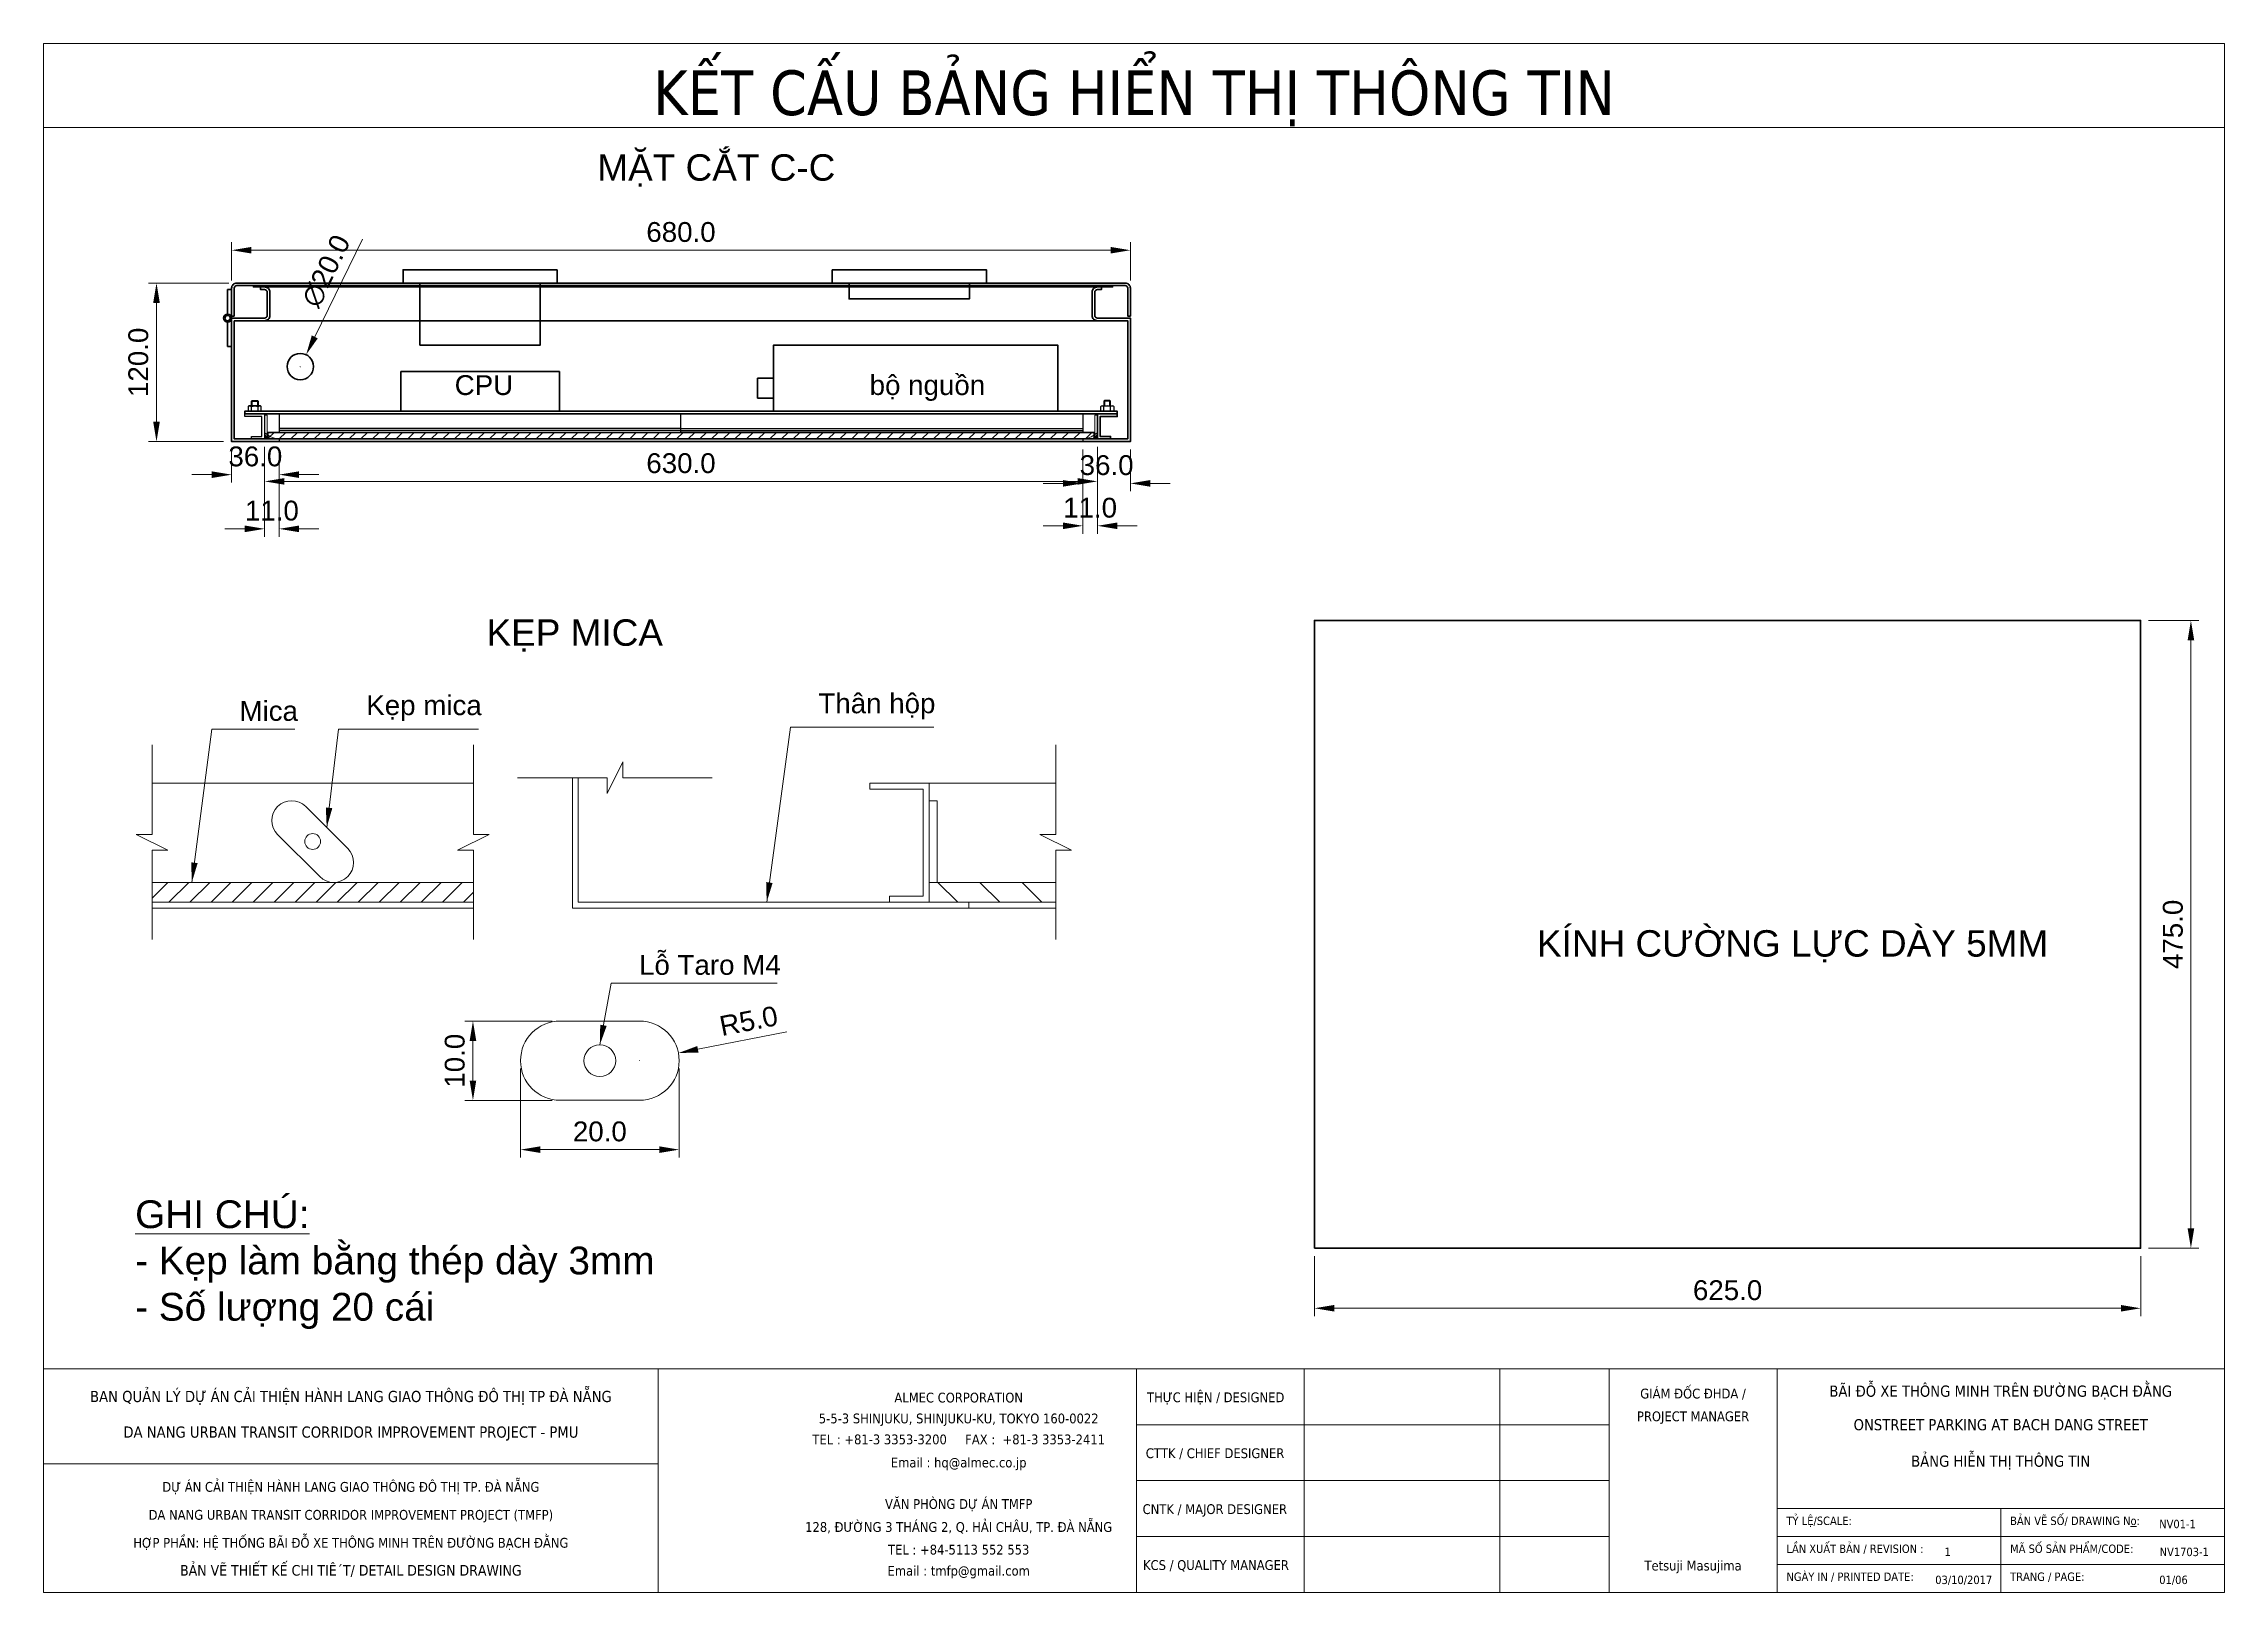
# Paper-space layout 'Cac chi tiet 2' of a CAD drawing. Header units: inches, sheet in millimetres. Extents: x 509 to 899, y 50 to 327.
# The model-space entities are those that its viewports show. They can reach past a viewport. Long polylines and large blocks are cut down to what shows.
import ezdxf
from ezdxf.enums import TextEntityAlignment as Align

# ---------------------------------------------------------------- set-up
doc = ezdxf.new("R2010")
doc.units = ezdxf.units.IN
doc.header["$MEASUREMENT"] = 0
doc.header["$PDMODE"] = 35
doc.header["$PDSIZE"] = -3
for name, color, linetype in [('0 @ 1', 7, 'Continuous'), ('cutout', 2, 'Continuous'), ('LED', 1, 'Continuous')]:
    doc.layers.add(name, color=color, linetype=linetype)
for name, color, linetype, lineweight in [('khung ten', 7, 'Continuous', 15), ('khung ten @ 1', 7, 'Continuous', 15), ('Nep V', 1, 'Continuous', 35), ('tbi', 7, 'Continuous', 20), ('Thanh chiu luc', 5, 'Continuous', 25)]:
    doc.layers.add(name, color=color, linetype=linetype, lineweight=lineweight)
doc.styles.add('Annotative', font='tahoma.ttf')
doc.styles.add('Arial1', font='arial.ttf', dxfattribs={"height": 6})
doc.styles.add('Arial2', font='arial.ttf', dxfattribs={"height": 20})
doc.styles.add('Arial3', font='arial.ttf', dxfattribs={"height": 15})
doc.dimstyles.new('Copy(5) of bom TL3-1', dxfattribs={"dimtxt": 15, "dimasz": 15, "dimexe": 6, "dimexo": 6, "dimgap": 6, "dimtad": 1, "dimdec": 1, "dimlfac": 0.333333, "dimzin": 0, "dimdsep": 46, "dimtxsty": 'Arial3', "dimcen": 0.09, "dimclrd": 8, "dimclre": 9, "dimclrt": 5, "dimadec": 0, "dimazin": 0, "dimtfac": 1, "dimtdec": 1, "dimtix": 1, "dimtofl": 0, "dimtmove": 0, "dimatfit": 3, "dimfxl": 1, "dimtolj": 1, "dimtzin": 0, "dimlwd": 0, "dimlwe": 0, "dimarcsym": 0})

# ---------------------------------------------------------------- blocks, each defined once
blk = doc.blocks.new('KHUNG A3')
blk.add_lwpolyline([(0, 0), (0, 277), (390, 277), (390, 0)], close=True)
at = {"layer": 'khung ten'}
for p, q in [((0, 40), (390, 40)), ((109.9, 40), (109.9, 0)), ((195.44, 40), (195.44, 0)), ((225.44, 40), (225.44, 0)), ((260.45, 40), (260.45, 0)), ((279.96, 40), (279.96, 0)), ((310, 40), (310, 0)), ((195.44, 30), (279.96, 30)), ((109.9, 23), (0, 23)), ((195.44, 20), (279.96, 20)), ((310, 15), (390, 15)), ((350, 15), (350, 0)), ((195.44, 10), (279.96, 10)), ((310, 10), (390, 10)), ((310, 5), (390, 5))]:
    blk.add_line(p, q, dxfattribs=at)
at = {"style": 'Annotative'}
for tag, height, p in [('TRUONGDOAN_ENG', 1.75, (294.98, 30.61)), ('QL_DU_AN', 2, (54.95, 27.67)), ('TEL_FAX', 1.75, (163.64, 26.48)), ('VAN_PHONGDA', 1.75, (163.64, 14.94))]:
    blk.add_attdef(tag, text='', height=height, dxfattribs=at).set_placement(p, align=Align.CENTER)
at = {"layer": 'khung ten', "attachment_point": 1, "style": 'Annotative'}
for s, insert, char_height, width in [('\\pi1.8962;THỰC HIỆN / DESIGNED', (195.44, 35.77), 1.75, 30), ('\\pi1.6681;CTTK / CHIEF DESIGNER', (195.44, 25.77), 1.75, 30), ('\\pi1.1064;CNTK / MAJOR DESIGNER ', (195.44, 15.77), 1.75, 30), ('{\\H0.75x;   TỶ LỆ/SCALE:  }', (310, 13.56), 2, 40), ('{\\H0.75x;   BẢN VẼ SỐ/ DRAWING N\\Lo\\l: }', (350, 13.56), 2, 40), ('{\\H0.75x;   LẦN XUẤT BẢN / REVISION : } ', (310, 8.56), 2, 40), ('{\\H0.75x;   MÃ SỐ SẢN PHẨM/CODE:} ', (350, 8.56), 2, 40), ('\\pi1.1745;KCS / QUALITY MANAGER ', (195.44, 5.77), 1.75, 30), ('{\\H0.75x;   NGÀY IN / PRINTED DATE:   }  ', (310, 3.56), 2, 40), ('{\\H0.75x;   TRANG / PAGE:   }  ', (350, 3.56), 2, 40)]:
    blk.add_mtext(s, dxfattribs=dict(at, insert=insert, char_height=char_height, width=width))
at = {"layer": 'khung ten', "style": 'Annotative'}
for tag, height, p in [('TIEUDE_VIET', 8, (195, 264.21)), ('TIEUDE_ENG', 8, (195, 250.46)), ('CHU_DAU_TU', 2, (54.95, 34.04)), ('CONGTY', 1.75, (163.64, 33.97)), ('TRUONG_DOAN', 1.75, (294.98, 34.68)), ('TEN_CTRINH', 2, (350, 35)), ('DIACHI1', 1.75, (163.64, 30.24)), ('NAME_CTR', 2, (350, 29)), ('EMAIL', 1.75, (163.64, 22.35)), ('TEN_BV', 2, (350, 22.47)), ('DU_AN', 1.75, (54.95, 18)), ('NAME_DWG', 2, (350, 17.56)), ('HOP_PHAN', 1.75, (54.95, 13)), ('DIA_CHIVP', 1.75, (163.64, 10.82)), ('PHAN', 1.75, (54.95, 8)), ('TELVP', 1.75, (163.64, 6.77)), ('BUOC', 1.9, (54.95, 3)), ('EMAILVP', 1.75, (163.64, 3)), ('TEN_TR_DOAN', 1.75, (294.98, 3.91))]:
    blk.add_attdef(tag, text='', height=height, dxfattribs=at).set_placement(p, align=Align.CENTER)
for tag, p, height in [('TH', (227.07, 33.41), 1.75), ('CTTK', (227.07, 23.95), 1.75), ('CNTK', (227.07, 13.94), 1.75), ('SCALE', (325.87, 11.5), 1.5), ('BV_SO', (378.34, 11.49), 1.5), ('LAN', (339.94, 6.5), 1.5), ('CODE', (378.42, 6.49), 1.5), ('KCS', (227.07, 3.94), 1.75), ('DATE', (338.29, 1.49), 1.5), ('PAGE', (378.35, 1.49), 1.5)]:
    blk.add_attdef(tag, p, '', height=height, dxfattribs=at)
blk = doc.blocks.new('*U582')
at = {"layer": 'khung ten'}
ref = blk.add_blockref('KHUNG A3', (509.27, 50.39), dxfattribs=at)
ref.add_attrib('TRUONGDOAN_ENG', 'PROJECT MANAGER', dxfattribs={"layer": '0 @ 1', "height": 1.75, "style": 'Annotative'}).set_placement((804.25, 81.01), align=Align.CENTER)
ref.add_attrib('VAN_PHONGDA', 'VĂN PHÒNG DỰ ÁN TMFP', dxfattribs={"layer": '0 @ 1', "height": 1.75, "style": 'Annotative'}).set_placement((672.92, 65.33), align=Align.CENTER)
ref.add_attrib('TEL_FAX', 'TEL : +81-3 3353-3200     FAX :  +81-3 3353-2411', dxfattribs={"layer": '0 @ 1', "height": 1.75, "style": 'Annotative'}).set_placement((672.92, 76.88), align=Align.CENTER)
ref.add_attrib('CHU_DAU_TU', 'BAN QUẢN LÝ DỰ ÁN CẢI THIỆN HÀNH LANG GIAO THÔNG ĐÔ THỊ TP ĐÀ NẴNG', dxfattribs={"height": 2, "style": 'Annotative'}).set_placement((564.22, 84.44), align=Align.CENTER)
ref.add_attrib('DU_AN', 'DỰ ÁN CẢI THIỆN HÀNH LANG GIAO THÔNG ĐÔ THỊ TP. ĐÀ NẴNG', dxfattribs={"height": 1.75, "style": 'Annotative'}).set_placement((564.22, 68.39), align=Align.CENTER)
ref.add_attrib('HOP_PHAN', 'DA NANG URBAN TRANSIT CORRIDOR IMPROVEMENT PROJECT (TMFP)', dxfattribs={"height": 1.75, "style": 'Annotative'}).set_placement((564.22, 63.39), align=Align.CENTER)
ref.add_attrib('PHAN', 'HỢP PHẦN: HỆ THỐNG BÃI ĐỖ XE THÔNG MINH TRÊN ĐƯỜNG BẠCH ĐẰNG', dxfattribs={"height": 1.75, "style": 'Annotative'}).set_placement((564.22, 58.39), align=Align.CENTER)
ref.add_attrib('BUOC', 'BẢN VẼ THIẾT KẾ CHI TIÊ´T/ DETAIL DESIGN DRAWING', dxfattribs={"height": 1.9, "style": 'Annotative'}).set_placement((564.22, 53.39), align=Align.CENTER)
ref.add_attrib('CONGTY', 'ALMEC CORPORATION', dxfattribs={"height": 1.75, "style": 'Annotative'}).set_placement((672.92, 84.36), align=Align.CENTER)
ref.add_attrib('DIACHI1', '5-5-3 SHINJUKU, SHINJUKU-KU, TOKYO 160-0022', dxfattribs={"height": 1.75, "style": 'Annotative'}).set_placement((672.92, 80.63), align=Align.CENTER)
ref.add_attrib('EMAIL', 'Email : hq@almec.co.jp', dxfattribs={"height": 1.75, "style": 'Annotative'}).set_placement((672.92, 72.75), align=Align.CENTER)
ref.add_attrib('EMAILVP', 'Email : tmfp@gmail.com', dxfattribs={"height": 1.75, "style": 'Annotative'}).set_placement((672.92, 53.39), align=Align.CENTER)
ref.add_attrib('TRUONG_DOAN', 'GIÁM ĐỐC ĐHDA /', dxfattribs={"height": 1.75, "style": 'Annotative'}).set_placement((804.25, 85.08), align=Align.CENTER)
ref.add_attrib('TEN_TR_DOAN', 'Tetsuji Masujima', dxfattribs={"height": 1.75, "style": 'Annotative'}).set_placement((804.25, 54.31), align=Align.CENTER)
ref.add_attrib('TEN_BV', 'BẢNG HIỄN THỊ THÔNG TIN', dxfattribs={"height": 2, "style": 'Annotative'}).set_placement((859.27, 72.87), align=Align.CENTER)
ref.add_attrib('TEN_CTRINH', 'BÃI ĐỖ XE THÔNG MINH TRÊN ĐƯỜNG BẠCH ĐẰNG', dxfattribs={"height": 2, "style": 'Annotative'}).set_placement((859.27, 85.39), align=Align.CENTER)
ref.add_attrib('NAME_CTR', 'ONSTREET PARKING AT BACH DANG STREET', dxfattribs={"height": 2, "style": 'Annotative'}).set_placement((859.27, 79.39), align=Align.CENTER)
ref.add_attrib('LAN', '1', (849.21, 56.89), dxfattribs={"height": 1.5, "style": 'Annotative'})
ref.add_attrib('DATE', '03/10/2017', (847.56, 51.89), dxfattribs={"height": 1.5, "style": 'Annotative'})
ref.add_attrib('BV_SO', 'NV01-1', (887.62, 61.88), dxfattribs={"height": 1.5, "style": 'Annotative'})
ref.add_attrib('CODE', 'NV1703-1', (887.7, 56.89), dxfattribs={"height": 1.5, "style": 'Annotative'})
ref.add_attrib('PAGE', '01/06', (887.62, 51.89), dxfattribs={"height": 1.5, "style": 'Annotative'})
ref.add_attrib('QL_DU_AN', 'DA NANG URBAN TRANSIT CORRIDOR IMPROVEMENT PROJECT - PMU', dxfattribs={"layer": '0', "height": 2, "style": 'Annotative'}).set_placement((564.22, 78.07), align=Align.CENTER)
ref.add_attrib('DIA_CHIVP', '128, ĐƯỜNG 3 THÁNG 2, Q. HẢI CHÂU, TP. ĐÀ NẴNG', dxfattribs={"layer": 'khung ten @ 1', "height": 1.75, "style": 'Annotative'}).set_placement((672.92, 61.21), align=Align.CENTER)
ref.add_attrib('TELVP', 'TEL : +84-5113 552 553', dxfattribs={"layer": 'khung ten @ 1', "height": 1.75, "style": 'Annotative'}).set_placement((672.92, 57.17), align=Align.CENTER)
ref.add_attrib('TIEUDE_VIET', 'KẾT CẤU BẢNG HIỂN THỊ THÔNG TIN', dxfattribs={"layer": 'khung ten @ 1', "height": 8, "style": 'Annotative'}).set_placement((704.27, 314.61), align=Align.CENTER)
blk = doc.blocks.new('*D400')
at = {"layer": 'Defpoints', "color": 0, "linetype": 'Continuous'}
for p in [(51791.1, 786974.9), (51911.1, 786974.9), (51911.1, 786907.6)]:
    blk.add_point(p, dxfattribs=at)
at = {"layer": 'tbi', "color": 9, "linetype": 'Continuous', "lineweight": 0}
for p, q in [((51791.1, 786968.9), (51791.1, 786901.6)), ((51911.1, 786968.9), (51911.1, 786901.6))]:
    blk.add_line(p, q, dxfattribs=at)
at = {"layer": 'tbi', "color": 8, "linetype": 'Continuous', "lineweight": 0}
blk.add_line((51806.1, 786907.6), (51896.1, 786907.6), dxfattribs=at)
at = {"layer": 'tbi', "color": 8, "linetype": 'Continuous'}
for points in [[(51806.1, 786910.1), (51806.1, 786905.1), (51791.1, 786907.6)], [(51896.1, 786910.1), (51896.1, 786905.1), (51911.1, 786907.6)]]:
    blk.add_solid(points, dxfattribs=at)
at = {"layer": 'tbi', "color": 5, "linetype": 'Continuous', "insert": (51851.1, 786921.3), "char_height": 15, "attachment_point": 5, "style": 'Arial3'}
blk.add_mtext('\\A1;20.0', dxfattribs=at)
blk = doc.blocks.new('*D401')
at = {"layer": 'Defpoints', "color": 0, "linetype": 'Continuous'}
for p in [(51755.1, 787004.9), (51821.1, 787004.9), (51821.1, 786944.9)]:
    blk.add_point(p, dxfattribs=at)
at = {"layer": 'tbi', "color": 9, "linetype": 'Continuous', "lineweight": 0}
for p, q in [((51815.1, 787004.9), (51749.1, 787004.9)), ((51815.1, 786944.9), (51749.1, 786944.9))]:
    blk.add_line(p, q, dxfattribs=at)
at = {"layer": 'tbi', "color": 8, "linetype": 'Continuous', "lineweight": 0}
blk.add_line((51755.1, 786959.9), (51755.1, 786989.9), dxfattribs=at)
at = {"layer": 'tbi', "color": 8, "linetype": 'Continuous'}
for points in [[(51752.6, 786989.9), (51757.6, 786989.9), (51755.1, 787004.9)], [(51752.6, 786959.9), (51757.6, 786959.9), (51755.1, 786944.9)]]:
    blk.add_solid(points, dxfattribs=at)
at = {"layer": 'tbi', "color": 5, "linetype": 'Continuous', "insert": (51741.4, 786974.9), "char_height": 15, "attachment_point": 5, "rotation": 90, "style": 'Arial3'}
blk.add_mtext('\\A1;10.0', dxfattribs=at)
blk = doc.blocks.new('*D402')
at = {"layer": 'Defpoints', "color": 0, "linetype": 'Continuous'}
for p in [(51910.6, 786980.7), (51881.1, 786974.9)]:
    blk.add_point(p, dxfattribs=at)
at = {"layer": 'tbi', "color": 8, "linetype": 'Continuous', "lineweight": 0}
blk.add_line((51992.6, 786996.7), (51925.3, 786983.6), dxfattribs=at)
at = {"layer": 'tbi', "color": 9, "linetype": 'Continuous', "lineweight": 0}
for p, q in [((51881, 786974.9), (51881.2, 786974.9)), ((51881.1, 786974.8), (51881.1, 786975))]:
    blk.add_line(p, q, dxfattribs=at)
at = {"layer": 'tbi', "color": 8, "linetype": 'Continuous'}
blk.add_solid([(51924.8, 786986), (51925.8, 786981.1), (51910.6, 786980.7)], dxfattribs=at)
at = {"layer": 'tbi', "color": 5, "linetype": 'Continuous', "insert": (51963.7, 787005), "char_height": 15, "attachment_point": 5, "rotation": 11.0577, "style": 'Arial3'}
blk.add_mtext('\\A1;R5.0', dxfattribs=at)
blk = doc.blocks.new('led P3.75 bottom')
at = {"layer": 'LED', "color": 1, "linetype": 'Continuous'}
for p, q in [((304, -11), (0, -11)), ((304, -12.5), (0, -12.5))]:
    blk.add_line(p, q, dxfattribs=at)
blk.add_lwpolyline([(0, 0), (0, -14), (304, -14), (304, 0)], close=True, dxfattribs=at)
blk = doc.blocks.new('*D423')
at = {"layer": 'Defpoints', "color": 0, "linetype": 'Continuous'}
for p in [(51572.5, 787443.3), (51608.5, 787443.3), (51572.5, 787418.3)]:
    blk.add_point(p, dxfattribs=at)
at = {"layer": 'Nep V', "color": 9, "linetype": 'Continuous', "lineweight": 0}
for p, q in [((51572.5, 787437.3), (51572.5, 787412.3)), ((51608.5, 787437.3), (51608.5, 787412.3))]:
    blk.add_line(p, q, dxfattribs=at)
at = {"layer": 'Nep V', "color": 8, "linetype": 'Continuous', "lineweight": 0}
for p, q in [((51557.5, 787418.3), (51542.5, 787418.3)), ((51623.5, 787418.3), (51638.5, 787418.3))]:
    blk.add_line(p, q, dxfattribs=at)
at = {"layer": 'Nep V', "color": 8, "linetype": 'Continuous'}
for points in [[(51557.5, 787420.8), (51557.5, 787415.8), (51572.5, 787418.3)], [(51623.5, 787420.8), (51623.5, 787415.8), (51608.5, 787418.3)]]:
    blk.add_solid(points, dxfattribs=at)
at = {"layer": 'Nep V', "color": 5, "linetype": 'Continuous', "insert": (51590.5, 787432), "char_height": 15, "attachment_point": 5, "style": 'Arial3'}
blk.add_mtext('\\A1;36.0', dxfattribs=at)
blk = doc.blocks.new('*D424')
at = {"layer": 'Defpoints', "color": 0, "linetype": 'Continuous'}
for p in [(52216.5, 787443.3), (52252.5, 787443.3), (52252.5, 787411.7)]:
    blk.add_point(p, dxfattribs=at)
at = {"layer": 'Nep V', "color": 9, "linetype": 'Continuous', "lineweight": 0}
for p, q in [((52216.5, 787437.3), (52216.5, 787405.7)), ((52252.5, 787437.3), (52252.5, 787405.7))]:
    blk.add_line(p, q, dxfattribs=at)
at = {"layer": 'Nep V', "color": 8, "linetype": 'Continuous', "lineweight": 0}
for p, q in [((52201.5, 787411.7), (52186.5, 787411.7)), ((52267.5, 787411.7), (52282.5, 787411.7))]:
    blk.add_line(p, q, dxfattribs=at)
at = {"layer": 'Nep V', "color": 8, "linetype": 'Continuous'}
for points in [[(52201.5, 787414.2), (52201.5, 787409.2), (52216.5, 787411.7)], [(52267.5, 787414.2), (52267.5, 787409.2), (52252.5, 787411.7)]]:
    blk.add_solid(points, dxfattribs=at)
at = {"layer": 'Nep V', "color": 5, "linetype": 'Continuous', "insert": (52234.5, 787425.4), "char_height": 15, "attachment_point": 5, "style": 'Arial3'}
blk.add_mtext('\\A1;36.0', dxfattribs=at)
blk = doc.blocks.new('*D425')
at = {"layer": 'Defpoints', "color": 0, "linetype": 'Continuous'}
for p in [(51597.5, 787445.3), (52227.5, 787445.3), (52227.5, 787413.2)]:
    blk.add_point(p, dxfattribs=at)
at = {"layer": 'Nep V', "color": 9, "linetype": 'Continuous', "lineweight": 0}
for p, q in [((51597.5, 787439.3), (51597.5, 787407.2)), ((52227.5, 787439.3), (52227.5, 787407.2))]:
    blk.add_line(p, q, dxfattribs=at)
at = {"layer": 'Nep V', "color": 8, "linetype": 'Continuous', "lineweight": 0}
blk.add_line((51612.5, 787413.2), (52212.5, 787413.2), dxfattribs=at)
at = {"layer": 'Nep V', "color": 8, "linetype": 'Continuous'}
for points in [[(51612.5, 787415.7), (51612.5, 787410.7), (51597.5, 787413.2)], [(52212.5, 787415.7), (52212.5, 787410.7), (52227.5, 787413.2)]]:
    blk.add_solid(points, dxfattribs=at)
at = {"layer": 'Nep V', "color": 5, "linetype": 'Continuous', "insert": (51912.5, 787426.9), "char_height": 15, "attachment_point": 5, "style": 'Arial3'}
blk.add_mtext('\\A1;630.0', dxfattribs=at)
blk = doc.blocks.new('*D426')
at = {"layer": 'Defpoints', "color": 0, "linetype": 'Continuous'}
for p in [(52252.5, 787588.1), (51572.5, 787559.3), (52252.5, 787559.3)]:
    blk.add_point(p, dxfattribs=at)
at = {"layer": 'Nep V', "color": 9, "linetype": 'Continuous', "lineweight": 0}
for p, q in [((51572.5, 787565.3), (51572.5, 787594.1)), ((52252.5, 787565.3), (52252.5, 787594.1))]:
    blk.add_line(p, q, dxfattribs=at)
at = {"layer": 'Nep V', "color": 8, "linetype": 'Continuous', "lineweight": 0}
blk.add_line((51587.5, 787588.1), (52237.5, 787588.1), dxfattribs=at)
at = {"layer": 'Nep V', "color": 8, "linetype": 'Continuous'}
for points in [[(51587.5, 787590.6), (51587.5, 787585.6), (51572.5, 787588.1)], [(52237.5, 787590.6), (52237.5, 787585.6), (52252.5, 787588.1)]]:
    blk.add_solid(points, dxfattribs=at)
at = {"layer": 'Nep V', "color": 5, "linetype": 'Continuous', "insert": (51912.5, 787601.8), "char_height": 15, "attachment_point": 5, "style": 'Arial3'}
blk.add_mtext('\\A1;680.0', dxfattribs=at)
blk = doc.blocks.new('*D428')
at = {"layer": 'Defpoints', "color": 0, "linetype": 'Continuous'}
for p in [(53016.8, 787308), (53016.8, 786833), (53054.8, 786833)]:
    blk.add_point(p, dxfattribs=at)
at = {"layer": 'Nep V', "color": 9, "linetype": 'Continuous', "lineweight": 0}
for p, q in [((53022.8, 787308), (53060.8, 787308)), ((53022.8, 786833), (53060.8, 786833))]:
    blk.add_line(p, q, dxfattribs=at)
at = {"layer": 'Nep V', "color": 8, "linetype": 'Continuous', "lineweight": 0}
blk.add_line((53054.8, 787293), (53054.8, 786848), dxfattribs=at)
at = {"layer": 'Nep V', "color": 8, "linetype": 'Continuous'}
for points in [[(53052.3, 787293), (53057.3, 787293), (53054.8, 787308)], [(53052.3, 786848), (53057.3, 786848), (53054.8, 786833)]]:
    blk.add_solid(points, dxfattribs=at)
at = {"layer": 'Nep V', "color": 5, "linetype": 'Continuous', "insert": (53041.2, 787070.5), "char_height": 15, "attachment_point": 5, "rotation": 90, "style": 'Arial3'}
blk.add_mtext('\\A1;475.0', dxfattribs=at)
blk = doc.blocks.new('*D429')
at = {"layer": 'Defpoints', "color": 0, "linetype": 'Continuous'}
for p in [(52391.8, 786833), (53016.8, 786833), (53016.8, 786787.6)]:
    blk.add_point(p, dxfattribs=at)
at = {"layer": 'Nep V', "color": 9, "linetype": 'Continuous', "lineweight": 0}
for p, q in [((52391.8, 786827), (52391.8, 786781.6)), ((53016.8, 786827), (53016.8, 786781.6))]:
    blk.add_line(p, q, dxfattribs=at)
at = {"layer": 'Nep V', "color": 8, "linetype": 'Continuous', "lineweight": 0}
blk.add_line((52406.8, 786787.6), (53001.8, 786787.6), dxfattribs=at)
at = {"layer": 'Nep V', "color": 8, "linetype": 'Continuous'}
for points in [[(52406.8, 786790.1), (52406.8, 786785.1), (52391.8, 786787.6)], [(53001.8, 786790.1), (53001.8, 786785.1), (53016.8, 786787.6)]]:
    blk.add_solid(points, dxfattribs=at)
at = {"layer": 'Nep V', "color": 5, "linetype": 'Continuous', "insert": (52704.3, 786801.2), "char_height": 15, "attachment_point": 5, "style": 'Arial3'}
blk.add_mtext('\\A1;625.0', dxfattribs=at)
blk = doc.blocks.new('*D431')
at = {"layer": 'Defpoints', "color": 0, "linetype": 'Continuous'}
for p in [(51515.7, 787563.3), (51576.5, 787563.3), (51572.5, 787443.3)]:
    blk.add_point(p, dxfattribs=at)
at = {"layer": 'Nep V', "color": 9, "linetype": 'Continuous', "lineweight": 0}
for p, q in [((51570.5, 787563.3), (51509.7, 787563.3)), ((51566.5, 787443.3), (51509.7, 787443.3))]:
    blk.add_line(p, q, dxfattribs=at)
at = {"layer": 'Nep V', "color": 8, "linetype": 'Continuous', "lineweight": 0}
blk.add_line((51515.7, 787458.3), (51515.7, 787548.3), dxfattribs=at)
at = {"layer": 'Nep V', "color": 8, "linetype": 'Continuous'}
for points in [[(51513.2, 787548.3), (51518.2, 787548.3), (51515.7, 787563.3)], [(51513.2, 787458.3), (51518.2, 787458.3), (51515.7, 787443.3)]]:
    blk.add_solid(points, dxfattribs=at)
at = {"layer": 'Nep V', "color": 5, "linetype": 'Continuous', "insert": (51502, 787503.3), "char_height": 15, "attachment_point": 5, "rotation": 90, "style": 'Arial3'}
blk.add_mtext('\\A1;120.0', dxfattribs=at)
blk = doc.blocks.new('*D435')
at = {"layer": 'Defpoints', "color": 0, "linetype": 'Continuous'}
for p in [(52216.5, 787443.3), (52227.5, 787445.3), (52227.5, 787379.6)]:
    blk.add_point(p, dxfattribs=at)
at = {"layer": 'Nep V', "color": 9, "linetype": 'Continuous', "lineweight": 0}
for p, q in [((52216.5, 787437.3), (52216.5, 787373.6)), ((52227.5, 787439.3), (52227.5, 787373.6))]:
    blk.add_line(p, q, dxfattribs=at)
at = {"layer": 'Nep V', "color": 8, "linetype": 'Continuous', "lineweight": 0}
for p, q in [((52201.5, 787379.6), (52186.5, 787379.6)), ((52242.5, 787379.6), (52257.5, 787379.6))]:
    blk.add_line(p, q, dxfattribs=at)
at = {"layer": 'Nep V', "color": 8, "linetype": 'Continuous'}
for points in [[(52201.5, 787382.1), (52201.5, 787377.1), (52216.5, 787379.6)], [(52242.5, 787382.1), (52242.5, 787377.1), (52227.5, 787379.6)]]:
    blk.add_solid(points, dxfattribs=at)
at = {"layer": 'Nep V', "color": 5, "linetype": 'Continuous', "insert": (52222, 787393.2), "char_height": 15, "attachment_point": 5, "style": 'Arial3'}
blk.add_mtext('\\A1;11.0', dxfattribs=at)
blk = doc.blocks.new('*D436')
at = {"layer": 'Defpoints', "color": 0, "linetype": 'Continuous'}
for p in [(51597.5, 787445.3), (51608.5, 787443.3), (51597.5, 787377.3)]:
    blk.add_point(p, dxfattribs=at)
at = {"layer": 'Nep V', "color": 9, "linetype": 'Continuous', "lineweight": 0}
for p, q in [((51597.5, 787439.3), (51597.5, 787371.3)), ((51608.5, 787437.3), (51608.5, 787371.3))]:
    blk.add_line(p, q, dxfattribs=at)
at = {"layer": 'Nep V', "color": 8, "linetype": 'Continuous', "lineweight": 0}
for p, q in [((51582.5, 787377.3), (51567.5, 787377.3)), ((51623.5, 787377.3), (51638.5, 787377.3))]:
    blk.add_line(p, q, dxfattribs=at)
at = {"layer": 'Nep V', "color": 8, "linetype": 'Continuous'}
for points in [[(51582.5, 787379.8), (51582.5, 787374.8), (51597.5, 787377.3)], [(51623.5, 787379.8), (51623.5, 787374.8), (51608.5, 787377.3)]]:
    blk.add_solid(points, dxfattribs=at)
at = {"layer": 'Nep V', "color": 5, "linetype": 'Continuous', "insert": (51603, 787391), "char_height": 15, "attachment_point": 5, "style": 'Arial3'}
blk.add_mtext('\\A1;11.0', dxfattribs=at)
blk = doc.blocks.new('*D442')
at = {"layer": 'Defpoints', "color": 0, "linetype": 'Continuous'}
for p in [(51628.9, 787509), (51620.1, 787491)]:
    blk.add_point(p, dxfattribs=at)
at = {"layer": 'Nep V', "color": 8, "linetype": 'Continuous', "lineweight": 0}
blk.add_line((51671.5, 787596.4), (51635.5, 787522.5), dxfattribs=at)
at = {"layer": 'Nep V', "color": 9, "linetype": 'Continuous', "lineweight": 0}
for p, q in [((51624.4, 787500), (51624.6, 787500)), ((51624.5, 787499.9), (51624.5, 787500.1))]:
    blk.add_line(p, q, dxfattribs=at)
at = {"layer": 'Nep V', "color": 8, "linetype": 'Continuous'}
blk.add_solid([(51633.2, 787523.6), (51637.7, 787521.4), (51628.9, 787509)], dxfattribs=at)
at = {"layer": 'Nep V', "color": 5, "linetype": 'Continuous', "insert": (51644.1, 787572.4), "char_height": 15, "attachment_point": 5, "rotation": 64.0344, "style": 'Arial3'}
blk.add_mtext('\\A1;∅20.0', dxfattribs=at)

msp = doc.modelspace()

# ---------------------------------------------------------------- hatches: boundary and pattern name
at = {"layer": 'Nep V', "linetype": 'Continuous'}
h = msp.add_hatch(dxfattribs=at)
h.set_pattern_fill('ANSI31', color=1, scale=50, style=0)
h.set_pattern_definition([(45, (-4599.5145, -211.6806), (-4.41941738, 4.41941738), [])])
h.paths.add_polyline_path([(51600.01, 787445.29), (52225.01, 787445.29), (52225.01, 787450.29), (51600.01, 787450.29)])
at = {"layer": 'tbi', "linetype": 'Continuous'}
h = msp.add_hatch(color=5, dxfattribs=at)
h.dxf.hatch_style = 1
h.paths.add_polyline_path([(51597.51, 787450.29), (51597.51, 787445.29), (51602.79, 787445.29, -0.2667543)])
h = msp.add_hatch(color=5, dxfattribs=at)
h.dxf.hatch_style = 1
h.paths.add_polyline_path([(52227.51, 787450.29), (52227.51, 787445.29), (52222.22, 787445.29, 0.2667543)])
h = msp.add_hatch(dxfattribs=at)
h.set_pattern_fill('ANSI31', color=1, scale=90)
h.set_pattern_definition([(45, (-145906.153, -1597375.315), (-7.95495129, 7.95495129), [])])
h.paths.add_polyline_path([(51755.42, 787109.82), (51512.32, 787109.82), (51512.32, 787094.82), (51755.42, 787094.82)])
h = msp.add_hatch(dxfattribs=at)
h.set_pattern_fill('ANSI31', color=1, scale=180, angle=90)
h.set_pattern_definition([(135, (2447156.745, 566689.048), (-15.90990258, -15.90990258), [])])
h.paths.add_polyline_path([(52100.33, 787109.82), (52100.33, 787094.82), (52196.02, 787094.82), (52196.02, 787109.82)])

# ---------------------------------------------------------------- linework, layer by layer
at = {"color": 8, "linetype": 'Continuous'}
for points in [[(51595.01, 787469.92), (51594.37, 787470.29), (51585.65, 787470.29), (51585.01, 787469.92), (51585.01, 787466.66), (51585.65, 787466.29), (51594.37, 787466.29), (51595.01, 787466.66)], [(52230.01, 787469.92), (52230.65, 787470.29), (52239.37, 787470.29), (52240.01, 787469.92), (52240.01, 787466.66), (52239.37, 787466.29), (52230.65, 787466.29), (52230.01, 787466.66)]]:
    msp.add_lwpolyline(points, close=True, dxfattribs=at)
for points in [[(51585.01, 787469.92, -0.2948), (51587.51, 787469.92, -0.1474), (51592.51, 787469.92, -0.2948), (51595.01, 787469.92, -0.2948)], [(51585.01, 787466.66, 0.2948), (51587.51, 787466.66, 0.1474), (51592.51, 787466.66, 0.2948), (51595.01, 787466.66, 0.2948)], [(52240.01, 787469.92, 0.2948), (52237.51, 787469.92, 0.1474), (52232.51, 787469.92, 0.2948), (52230.01, 787469.92, 0.2948)], [(52240.01, 787466.66, -0.2948), (52237.51, 787466.66, -0.1474), (52232.51, 787466.66, -0.2948), (52230.01, 787466.66, -0.2948)]]:
    msp.add_lwpolyline(points, format="xyb", dxfattribs=at)
for points in [[(51587.51, 787466.66), (51587.51, 787469.92)], [(51592.51, 787466.66), (51592.51, 787469.92)], [(52232.51, 787466.66), (52232.51, 787469.92)], [(52237.51, 787466.66), (52237.51, 787469.92)]]:
    msp.add_lwpolyline(points, dxfattribs=at)
at = {"layer": 'cutout', "color": 1, "linetype": 'Continuous'}
for p, q in [((51608.51, 787445.29), (51608.51, 787443.29)), ((52216.51, 787445.29), (52216.51, 787443.29))]:
    msp.add_line(p, q, dxfattribs=at)
msp.add_lwpolyline([(51597.51, 787445.29), (51587.51, 787445.29), (51587.51, 787447.29), (51595.51, 787447.29), (51595.51, 787462.29), (51582.51, 787462.29), (51582.51, 787464.29), (51597.51, 787464.29)], close=True, dxfattribs=at)
at = {"layer": 'Nep V', "color": 1, "linetype": 'Continuous'}
msp.add_line((51597.51, 787534.79), (52227.51, 787534.79), dxfattribs=at)
at = {"layer": 'Nep V', "linetype": 'Continuous'}
for points in [[(51818.81, 787573.29), (51818.81, 787563.29), (51702.21, 787563.29), (51702.21, 787573.29)], [(52026.91, 787573.29), (52026.91, 787563.29), (52143.51, 787563.29), (52143.51, 787573.29)], [(51589.01, 787561.29), (51589.01, 787560.29), (51614.01, 787560.29), (51614.01, 787561.29)], [(51715.01, 787563.29), (51715.01, 787516.29), (51806.01, 787516.29), (51806.01, 787563.29)], [(52039.71, 787563.29), (52039.71, 787551.29), (52130.71, 787551.29), (52130.71, 787563.29)], [(52214.01, 787561.29), (52214.01, 787560.29), (52239.01, 787560.29), (52239.01, 787561.29)], [(51982.51, 787466.29), (52197.51, 787466.29), (52197.51, 787516.29), (51982.51, 787516.29)], [(51700.51, 787496.29), (51700.51, 787466.29), (51820.51, 787466.29), (51820.51, 787496.29)], [(51970.51, 787476.29), (51982.51, 787476.29), (51982.51, 787491.29), (51970.51, 787491.29)], [(52391.76, 786833), (53016.76, 786833), (53016.76, 787308), (52391.76, 787308)]]:
    msp.add_lwpolyline(points, close=True, dxfattribs=at)
for points in [[(51569.51, 787539.79), (51569.51, 787558.29), (51572.51, 787558.29), (51572.51, 787536.79)], [(51569.51, 787533.79), (51569.51, 787515.29), (51572.51, 787515.29), (51572.51, 787536.79)]]:
    msp.add_lwpolyline(points, dxfattribs=at)
at = {"layer": 'Nep V', "color": 1, "linetype": 'Continuous'}
for points in [[(51574.51, 787538.29), (51574.51, 787559.29, -0.4142136), (51576.51, 787561.29), (52248.51, 787561.29, -0.4142136), (52250.51, 787559.29), (52250.51, 787538.29), (52252.51, 787538.29), (52252.51, 787559.29, 0.4142136), (52248.51, 787563.29), (51576.51, 787563.29, 0.4142136), (51572.51, 787559.29), (51572.51, 787538.29), (51574.51, 787538.29)], [(52225.51, 787556.29, -0.4142136), (52227.51, 787558.29), (52230.51, 787558.29), (52230.51, 787560.29), (51594.51, 787560.29), (51594.51, 787558.29), (51597.51, 787558.29, -0.4142136), (51599.51, 787556.29), (51599.51, 787538.79, -0.4142136), (51597.51, 787536.79), (51572.51, 787536.79), (51572.51, 787443.29), (52252.51, 787443.29), (52252.51, 787536.79), (52227.51, 787536.79, -0.4142136), (52225.51, 787538.79), (52225.51, 787556.29)], [(51574.51, 787534.79), (51574.51, 787445.29), (52250.51, 787445.29), (52250.51, 787534.79), (52227.51, 787534.79, -0.4142136), (52223.51, 787538.79), (52223.51, 787556.29, -0.4142136), (52227.51, 787560.29), (52230.51, 787560.29)], [(51574.51, 787534.79), (51597.51, 787534.79, 0.4142136), (51601.51, 787538.79), (51601.51, 787556.29, 0.4142136), (51597.51, 787560.29), (51594.51, 787560.29)]]:
    msp.add_lwpolyline(points, format="xyb", dxfattribs=at)
msp.add_lwpolyline([(51601.51, 787560.29), (51599.51, 787560.29)], dxfattribs=at)
for points in [[(51582.51, 787464.29), (52242.51, 787464.29), (52242.51, 787466.29), (51582.51, 787466.29)], [(52227.51, 787445.29), (52237.51, 787445.29), (52237.51, 787447.29), (52229.51, 787447.29), (52229.51, 787462.29), (52242.51, 787462.29), (52242.51, 787464.29), (52227.51, 787464.29)], [(51600.01, 787445.29), (52225.01, 787445.29), (52225.01, 787450.29), (51600.01, 787450.29)]]:
    msp.add_lwpolyline(points, close=True, dxfattribs=at)
at = {"layer": 'Nep V', "linetype": 'Continuous'}
for centre, radius in [((51569.51, 787536.79), 3), ((51569.51, 787536.79), 2), ((51624.51, 787500.04), 10)]:
    msp.add_circle(centre, radius, dxfattribs=at)
at = {"layer": 'tbi', "color": 5, "linetype": 'Continuous'}
for p, q in [((51597.51, 787463.29, -2), (51599.51, 787463.29, -2)), ((51597.51, 787463.29, -2), (51597.51, 787445.29, -2)), ((51599.51, 787463.29, -2), (51599.51, 787445.29, -2)), ((52227.51, 787463.29, -2), (52225.51, 787463.29, -2)), ((52225.51, 787463.29, -2), (52225.51, 787445.29, -2)), ((52227.51, 787463.29, -2), (52227.51, 787445.29, -2)), ((51597.51, 787450.29), (51597.51, 787445.29)), ((51597.51, 787445.29), (51607.79, 787445.29)), ((52227.51, 787445.29), (52217.22, 787445.29)), ((52227.51, 787450.29), (52227.51, 787445.29)), ((52130.33, 787184.82), (52196.02, 787184.82))]:
    msp.add_line(p, q, dxfattribs=at)
at = {"layer": 'tbi', "linetype": 'Continuous'}
for p, q in [((51512.32, 787184.82, -6), (51755.42, 787184.82, -6)), ((51830.33, 787090.32, -6), (51830.33, 787188.95, -6)), ((51834.83, 787188.95), (51834.83, 787094.82)), ((52055.33, 787184.82, -6), (52196.02, 787184.82, -6)), ((52095.83, 787099.32), (52095.83, 787180.32, -5.68)), ((52100.33, 787094.82), (52100.33, 787184.82, -5.45)), ((51834.83, 787094.82), (52119.83, 787094.82)), ((52095.83, 787099.32), (52070.33, 787099.32)), ((52070.33, 787099.32), (52070.33, 787094.82)), ((52070.33, 787094.82, -6), (52100.33, 787094.82, -6)), ((52130.33, 787094.82), (52130.33, 787090.32, -6)), ((51512.32, 787090.32, -6), (51755.42, 787090.32, -6)), ((51830.33, 787090.32, -6), (52130.33, 787090.32, -6)), ((52130.33, 787090.32, -6), (52196.02, 787090.32, -6))]:
    msp.add_line(p, q, dxfattribs=at)
at = {"layer": 'tbi', "color": 3, "linetype": 'Continuous'}
for p, q in [((51512.32, 787109.82), (51755.42, 787109.82)), ((51512.32, 787094.82), (51755.42, 787094.82))]:
    msp.add_line(p, q, dxfattribs=at)
at = {"layer": 'tbi', "color": 7, "linetype": 'Continuous', "elevation": -6}
for points in [[(51512.32, 787213.77), (51512.32, 787146.17), (51500.32, 787146.17), (51524.32, 787134.17), (51512.32, 787134.17), (51512.32, 787066.57)], [(51755.42, 787213.77), (51755.42, 787146.17), (51767.42, 787146.17), (51743.42, 787134.17), (51755.42, 787134.17), (51755.42, 787066.57)], [(52196.02, 787213.77), (52196.02, 787146.17), (52184.02, 787146.17), (52208.02, 787134.17), (52196.02, 787134.17), (52196.02, 787066.57)], [(51788.93, 787188.95), (51856.53, 787188.95), (51856.53, 787176.95), (51868.53, 787200.95), (51868.53, 787188.95), (51936.13, 787188.95)]]:
    msp.add_lwpolyline(points, dxfattribs=at)
at = {"layer": 'tbi', "linetype": 'Continuous', "elevation": -6}
msp.add_lwpolyline([(52055.33, 787184.82), (52055.33, 787180.32), (52095.83, 787180.32)], dxfattribs=at)
at = {"layer": 'tbi', "color": 5, "linetype": 'Continuous'}
for points in [[(51628.57, 787167.25), (51660.39, 787135.43)], [(51607.36, 787146.04), (51639.18, 787114.22)], [(52100.33, 787124.82), (52100.33, 787109.82), (52116.19, 787109.82)]]:
    msp.add_lwpolyline(points, dxfattribs=at)
for points, elevation in [([(52100.33, 787171.64), (52106.33, 787171.64), (52106.33, 787109.82)], -6), ([(52100.33, 787169.82), (52100.33, 787109.82), (52106.33, 787109.82)], -6), ([(51821.11, 787004.92), (51881.11, 787004.92)], -2), ([(51821.11, 786944.92), (51881.11, 786944.92)], -2)]:
    msp.add_lwpolyline(points, dxfattribs=dict(at, elevation=elevation))
at = {"layer": 'tbi', "color": 3, "linetype": 'Continuous'}
msp.add_lwpolyline([(52196.02, 787094.82), (52100.33, 787094.82), (52100.33, 787109.82), (52196.02, 787109.82)], dxfattribs=at)
at = {"layer": 'tbi', "color": 5, "linetype": 'Continuous'}
for centre, radius in [((51633.87, 787140.73), 6), ((51851.11, 786974.92, -2), 12)]:
    msp.add_circle(centre, radius, dxfattribs=at)
for centre, radius, start, end in [((51609.8, 787462.51), 17.33, 224.81499, 263.34356), ((52215.21, 787462.51), 17.33, 276.65644, 315.18501), ((51617.96, 787156.64), 15, 45, 225), ((51649.78, 787124.82), 15, 225, 45), ((51821.11, 786974.92, -2), 30, 90, 270), ((51881.11, 786974.92, -2), 30, 270, 90)]:
    msp.add_arc(centre, radius, start, end, dxfattribs=at)
at = {"layer": 'Thanh chiu luc', "color": 8, "linetype": 'Continuous'}
for p, q in [((51587.51, 787473.79), (51588.01, 787474.29)), ((51588.01, 787470.29), (51588.01, 787474.29)), ((51588.01, 787474.29), (51592.01, 787474.29)), ((51592.01, 787474.29), (51592.01, 787470.29)), ((51592.01, 787474.29), (51592.51, 787473.79)), ((52233.01, 787474.29), (52232.51, 787473.79)), ((52233.01, 787474.29), (52233.01, 787470.29)), ((52237.01, 787474.29), (52233.01, 787474.29)), ((52237.01, 787470.29), (52237.01, 787474.29)), ((52237.51, 787473.79), (52237.01, 787474.29)), ((51587.51, 787473.79), (51592.51, 787473.79)), ((51587.51, 787470.29), (51587.51, 787473.79)), ((51592.51, 787473.79), (51592.51, 787470.29)), ((52237.51, 787473.79), (52232.51, 787473.79)), ((52232.51, 787473.79), (52232.51, 787470.29)), ((52237.51, 787470.29), (52237.51, 787473.79))]:
    msp.add_line(p, q, dxfattribs=at)

# ---------------------------------------------------------------- block references
at = {"layer": 'Nep V', "color": 1, "linetype": 'Continuous'}
msp.add_blockref('led P3.75 bottom', (51608.51, 787464.29), dxfattribs=at)
at = {"layer": 'Nep V', "color": 1, "linetype": 'Continuous', "xscale": -1}
msp.add_blockref('led P3.75 bottom', (52216.51, 787464.29), dxfattribs=at)

# ---------------------------------------------------------------- texts
at = {"layer": 'Nep V', "linetype": 'Continuous', "char_height": 20, "width": 601.8466, "attachment_point": 1, "style": 'Arial1'}
for s, insert in [('MẶT CẮT C-C', (51849.24, 787660.7)), ('KẸP MICA', (51765.36, 787308.82)), ('KÍNH CƯỜNG LỰC DÀY 5MM', (52560.09, 787073.65))]:
    msp.add_mtext(s, dxfattribs=dict(at, insert=insert))
at = {"layer": 'Nep V', "color": 1, "linetype": 'Continuous', "char_height": 15, "width": 200, "attachment_point": 1, "style": 'Arial1'}
for s, insert in [('\\pi79.245;CPU', (51662.05, 787493.56)), ('\\pi57.706;bộ nguồn', (51997.51, 787493.56))]:
    msp.add_mtext(s, dxfattribs=dict(at, insert=insert))
at = {"layer": 'tbi', "color": 5, "linetype": 'Continuous', "char_height": 15, "attachment_point": 7, "style": 'Arial3'}
for s, insert, width in [('Mica', (51578.5, 787231.83), 89.7404), ('Kẹp mica ', (51674.43, 787231.83), 89.7404), ('Thân hộp', (52016.47, 787233.26), 89.7404), ('Lỗ Taro M4', (51880.77, 787039.68, -2), 118.4238)]:
    msp.add_mtext(s, dxfattribs=dict(at, insert=insert, width=width))
at = {"layer": 'tbi', "color": 5, "linetype": 'Continuous', "insert": (51499.53, 786771.89), "char_height": 21, "attachment_point": 7, "style": 'Arial2'}
msp.add_mtext('{\\LGHI CHÚ:} \\P- Kẹp làm bằng thép dày 3mm\\P- Số lượng 20 cái', dxfattribs=at)

# ---------------------------------------------------------------- dimensions: what is measured, and where the dimension line sits
at = {"layer": 'Nep V', "linetype": 'Continuous'}
for base, p1, p2, picture, middle in [((52252.51, 787588.14), (51572.51, 787559.29), (52252.51, 787559.29), '*D426', (51912.51, 787601.8)), ((51572.51, 787418.29), (51608.51, 787443.29), (51572.51, 787443.29), '*D423', (51590.51, 787431.96)), ((51597.51, 787377.31), (51608.51, 787443.29), (51597.51, 787445.29), '*D436', (51603.01, 787390.97)), ((52227.51, 787413.2), (51597.51, 787445.29), (52227.51, 787445.29), '*D425', (51912.51, 787426.86)), ((52227.51, 787379.56), (52216.51, 787443.29), (52227.51, 787445.29), '*D435', (52222.01, 787393.22)), ((52252.51, 787411.73), (52216.51, 787443.29), (52252.51, 787443.29), '*D424', (52234.51, 787425.39)), ((53016.76, 786787.57), (52391.76, 786833), (53016.76, 786833), '*D429', (52704.26, 786801.23))]:
    dim = msp.add_linear_dim(base=base, p1=p1, p2=p2, dimstyle='Copy(5) of bom TL3-1', override={"dimlfac": 1}, dxfattribs=at)
    dim.commit()
    dim.dimension.update_dxf_attribs({"geometry": picture, "text_midpoint": middle})
dim = msp.add_diameter_dim_2p(p1=(51620.13, 787491.05), p2=(51628.89, 787509.03), dimstyle='Copy(5) of bom TL3-1', override={"dimlfac": 1}, dxfattribs=at)
dim.commit()
dim.dimension.update_dxf_attribs({"geometry": '*D442', "text_midpoint": (51644.08, 787572.39)})
for base, p1, p2, picture, middle in [((51515.66, 787563.29), (51572.51, 787443.29), (51576.51, 787563.29), '*D431', (51502, 787503.29)), ((53054.85, 786833), (53016.76, 787308), (53016.76, 786833), '*D428', (53041.19, 787070.5))]:
    dim = msp.add_linear_dim(base=base, p1=p1, p2=p2, angle=90, dimstyle='Copy(5) of bom TL3-1', override={"dimlfac": 1}, dxfattribs=at)
    dim.commit()
    dim.dimension.update_dxf_attribs({"geometry": picture, "text_midpoint": middle})
at = {"layer": 'tbi', "color": 5, "linetype": 'Continuous'}
dim = msp.add_radius_dim(center=(51881.11, 786974.92, -2), mpoint=(51910.56, 786980.68, -2), dimstyle='Copy(5) of bom TL3-1', override={"dimlfac": 0.166667}, dxfattribs=at)
dim.commit()
dim.dimension.update_dxf_attribs({"geometry": '*D402', "text_midpoint": (51963.69, 787004.98, -2)})
dim = msp.add_linear_dim(base=(51755.08, 787004.92, -2), p1=(51821.11, 786944.92, -2), p2=(51821.11, 787004.92, -2), angle=90, dimstyle='Copy(5) of bom TL3-1', override={"dimlfac": 0.166667}, dxfattribs=at)
dim.commit()
dim.dimension.update_dxf_attribs({"geometry": '*D401', "text_midpoint": (51741.42, 786974.92, -2)})
dim = msp.add_linear_dim(base=(51911.11, 786907.63, -2), p1=(51791.11, 786974.92, -2), p2=(51911.11, 786974.92, -2), dimstyle='Copy(5) of bom TL3-1', override={"dimlfac": 0.166667}, dxfattribs=at)
dim.commit()
dim.dimension.update_dxf_attribs({"geometry": '*D400', "text_midpoint": (51851.11, 786921.29, -2)})

# ---------------------------------------------------------------- leaders
at = {"layer": 'tbi', "color": 5, "linetype": 'Continuous', "annotation_type": 0, "has_hookline": 1, "hookline_direction": 0}
for points, override, text_width in [([(51977.33, 787094.82), (51995.47, 787227.26), (52010.47, 787227.26)], {"dimgap": 6, "dimtad": 1}, 87.22), ([(51542.46, 787109.82), (51557.5, 787225.83), (51572.5, 787225.83)], {"dimgap": 6, "dimtad": 1}, 41.8), ([(51644.48, 787151.34), (51653.43, 787225.83), (51668.43, 787225.83)], {"dimgap": 6, "dimtad": 1}, 84.92), ([(51851.11, 786986.92, -2), (51859.77, 787033.68, -2), (51874.77, 787033.68, -2)], {"dimgap": 6, "dimtad": 1, "dimlfac": 0.166667}, 104.6)]:
    msp.add_leader(points, dimstyle='Copy(5) of bom TL3-1', override=override, dxfattribs=dict(at, text_width=text_width))

psp = doc.layouts.new('Cac chi tiet 2')

# ---------------------------------------------------------------- block references
at = {"layer": 'Nep V', "linetype": 'Continuous'}
psp.add_blockref('*U582', (0, 0), dxfattribs=at)

# ---------------------------------------------------------------- viewports
at = {"layer": 'Defpoints'}
vp = psp.add_viewport(center=(704.27, 201.4), size=(390, 222), view_center_point=(52255.21, 787211.43), view_height=939.126, dxfattribs=at)
vp.frozen_layers = ['0 @ 1', 'khung ten @ 1']

doc.saveas('drawing.dxf')
